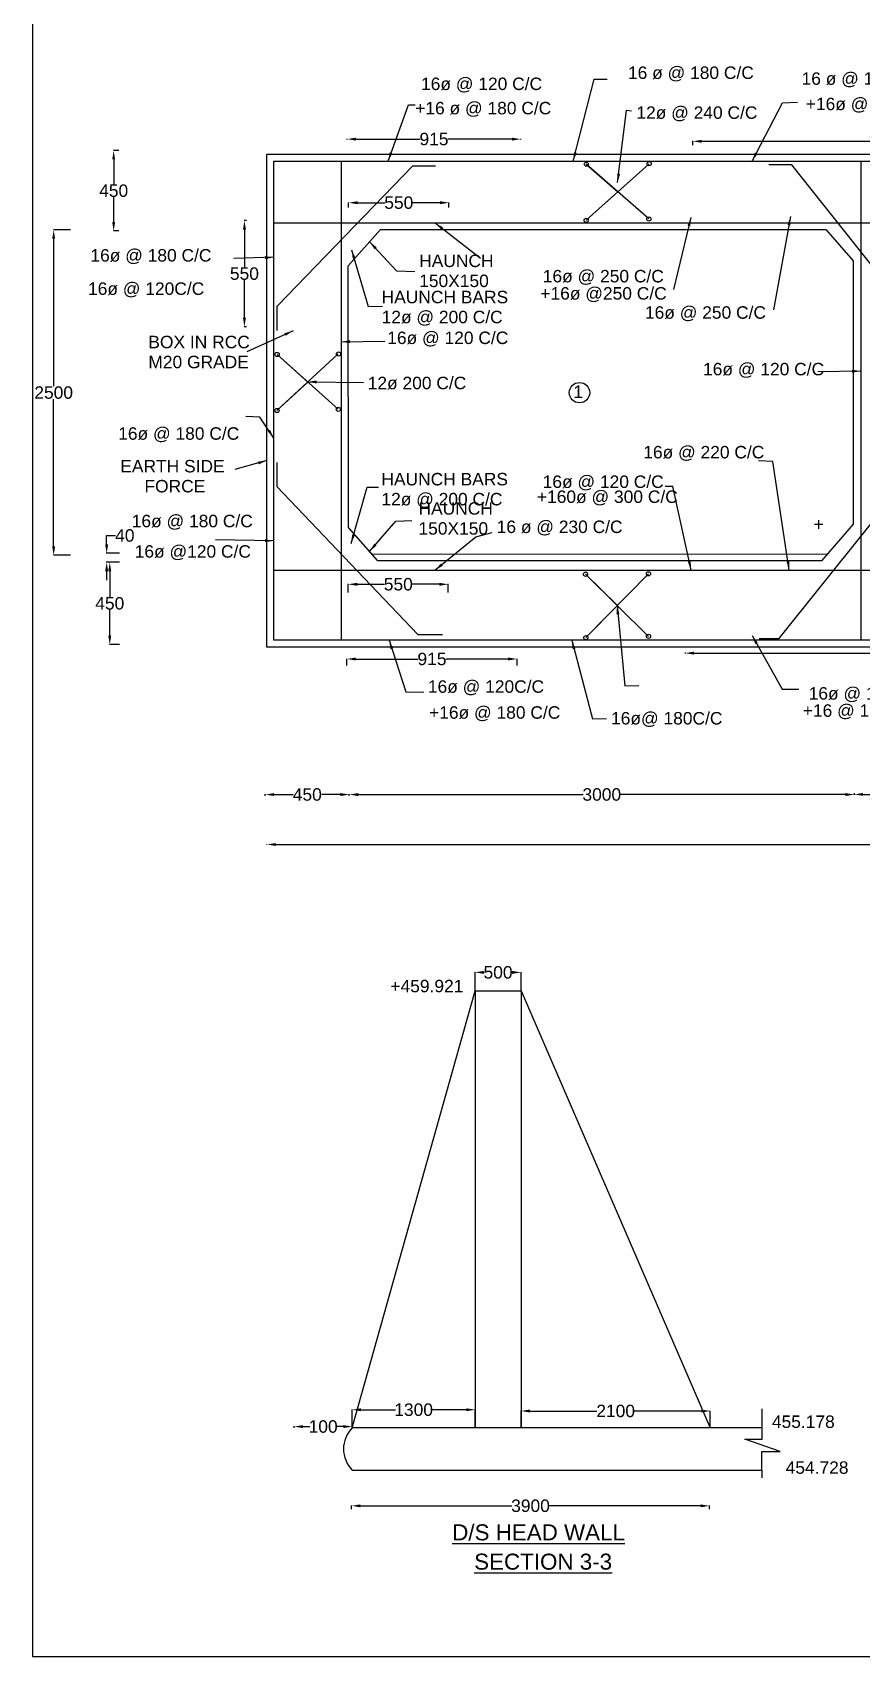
# Model space of a CAD drawing. Header units: inches. Extents: x 823 to 3069, y 234 to 1650.
# Drawn here: x 823 to 1289, y 234 to 1148 of the extents above; entities that cross this region are included whole.
import ezdxf

# ---------------------------------------------------------------- set-up
doc = ezdxf.new("R2010")
doc.units = ezdxf.units.IN
doc.header["$MEASUREMENT"] = 0
doc.linetypes.add('ACAD_ISO02W100', pattern=[15, 12, -3])
for name, color, linetype in [('DI', 1, 'Continuous'), ('DI @ 1', 1, 'Continuous'), ('text', 7, 'Continuous')]:
    doc.layers.add(name, color=color, linetype=linetype)
doc.styles.get("Standard").update_dxf_attribs({"font": 'arial.ttf', "height": 7})
doc.dimstyles.new('Annotative', dxfattribs={"dimscale": 0, "dimtxt": 7, "dimasz": 5, "dimexe": 0.18, "dimexo": 0.0625, "dimgap": 0.09, "dimtad": 0, "dimtih": 1, "dimtoh": 1, "dimdec": 4, "dimzin": 0, "dimdsep": 46, "dimtxsty": 'Standard', "dimcen": 0.09, "dimadec": 0, "dimazin": 0, "dimtfac": 1, "dimtdec": 4, "dimtofl": 0, "dimtmove": 0, "dimatfit": 3, "dimfxl": 1, "dimtolj": 1, "dimtzin": 0, "dimarcsym": 0})
doc.dimstyles.get("Standard").update_dxf_attribs({"dimtxt": 50, "dimasz": 0.6, "dimexe": 0.18, "dimexo": 0.0625, "dimgap": 0.09, "dimtad": 0, "dimtih": 1, "dimtoh": 1, "dimdec": 4, "dimzin": 0, "dimdsep": 46, "dimtxsty": 'Standard', "dimcen": 0.09, "dimadec": 0, "dimazin": 0, "dimtfac": 1, "dimtdec": 4, "dimtofl": 0, "dimtmove": 0, "dimatfit": 3, "dimfxl": 1, "dimtolj": 1, "dimtzin": 0, "dimarcsym": 0})

# ---------------------------------------------------------------- blocks, each defined once
blk = doc.blocks.new('*D16')
at = {"layer": 'Defpoints', "color": 0, "transparency": 16777216}
for p in [(868.81, 1081.18), (871.69, 1081.18), (871.69, 1035.98)]:
    blk.add_point(p, dxfattribs=at)
at = {"layer": 'DI', "color": 0, "lineweight": -2, "transparency": 16777216}
for p, q in [((871.63, 1081.18), (868.63, 1081.18)), ((868.81, 1076.18), (868.81, 1062.24)), ((868.81, 1040.98), (868.81, 1054.92)), ((871.63, 1035.98), (868.63, 1035.98))]:
    blk.add_line(p, q, dxfattribs=at)
at = {"layer": 'DI', "color": 0, "transparency": 16777216}
for points in [[(867.98, 1076.18), (869.64, 1076.18), (868.81, 1081.18)], [(867.98, 1040.98), (869.64, 1040.98), (868.81, 1035.98)]]:
    blk.add_solid(points, dxfattribs=at)
at = {"layer": 'DI', "color": 0, "transparency": 16777216, "insert": (868.81, 1058.58), "char_height": 7, "attachment_point": 5}
blk.add_mtext('\\A1;450', dxfattribs=at)
blk = doc.blocks.new('*D17')
at = {"layer": 'Defpoints', "color": 0, "transparency": 16777216}
for p in [(844.63, 1036.53), (835.06, 853.5), (844.63, 853.5)]:
    blk.add_point(p, dxfattribs=at)
at = {"layer": 'DI', "color": 0, "lineweight": -2, "transparency": 16777216}
for p, q in [((844.56, 1036.53), (834.88, 1036.53)), ((835.06, 1031.53), (835.06, 948.68)), ((835.06, 858.5), (835.06, 941.35)), ((844.56, 853.5), (834.88, 853.5))]:
    blk.add_line(p, q, dxfattribs=at)
at = {"layer": 'DI', "color": 0, "transparency": 16777216}
for points in [[(834.22, 1031.53), (835.89, 1031.53), (835.06, 1036.53)], [(834.22, 858.5), (835.89, 858.5), (835.06, 853.5)]]:
    blk.add_solid(points, dxfattribs=at)
at = {"layer": 'DI', "color": 0, "transparency": 16777216, "insert": (835.06, 945.01), "char_height": 7, "attachment_point": 5}
blk.add_mtext('\\A1;2500', dxfattribs=at)
blk = doc.blocks.new('*D18')
at = {"layer": 'Defpoints', "color": 0, "transparency": 16777216}
for p in [(872.13, 849.57), (866.61, 803.29), (872.13, 803.29)]:
    blk.add_point(p, dxfattribs=at)
at = {"layer": 'DI', "color": 0, "lineweight": -2, "transparency": 16777216}
for p, q in [((872.07, 849.57), (866.43, 849.57)), ((866.61, 844.57), (866.61, 830.1)), ((866.61, 808.29), (866.61, 822.77)), ((872.07, 803.29), (866.43, 803.29))]:
    blk.add_line(p, q, dxfattribs=at)
at = {"layer": 'DI', "color": 0, "transparency": 16777216}
for points in [[(865.78, 844.57), (867.44, 844.57), (866.61, 849.57)], [(865.78, 808.29), (867.44, 808.29), (866.61, 803.29)]]:
    blk.add_solid(points, dxfattribs=at)
at = {"layer": 'DI', "color": 0, "transparency": 16777216, "insert": (866.61, 826.43), "char_height": 7, "attachment_point": 5}
blk.add_mtext('\\A1;450', dxfattribs=at)
blk = doc.blocks.new('*D19')
at = {"layer": 'Defpoints', "color": 0, "transparency": 16777216}
for p in [(864.86, 854.62), (872.13, 854.62), (872.13, 849.57)]:
    blk.add_point(p, dxfattribs=at)
at = {"layer": 'DI', "color": 0, "lineweight": -2, "transparency": 16777216}
for p, q in [((864.86, 859.62), (864.86, 864.62)), ((864.86, 864.62), (869.86, 864.62)), ((872.07, 854.62), (864.68, 854.62)), ((872.07, 849.57), (864.68, 849.57)), ((864.86, 844.57), (864.86, 839.57))]:
    blk.add_line(p, q, dxfattribs=at)
at = {"layer": 'DI', "color": 0, "transparency": 16777216}
for points in [[(864.02, 859.62), (865.69, 859.62), (864.86, 854.62)], [(864.02, 844.57), (865.69, 844.57), (864.86, 849.57)]]:
    blk.add_solid(points, dxfattribs=at)
at = {"layer": 'DI', "color": 0, "transparency": 16777216, "insert": (875.09, 864.62), "char_height": 7, "attachment_point": 5}
blk.add_mtext('\\A1;40', dxfattribs=at)
blk = doc.blocks.new('*D20')
at = {"layer": 'Defpoints', "color": 0, "transparency": 16777216}
for p in [(1000.74, 832.44), (1056.98, 837.2), (1056.98, 832.44)]:
    blk.add_point(p, dxfattribs=at)
at = {"layer": 'DI', "color": 0, "lineweight": -2, "transparency": 16777216}
for p, q in [((1000.74, 832.51), (1000.74, 837.38)), ((1005.74, 837.2), (1021.05, 837.2)), ((1051.98, 837.2), (1036.67, 837.2)), ((1056.98, 832.51), (1056.98, 837.38))]:
    blk.add_line(p, q, dxfattribs=at)
at = {"layer": 'DI', "color": 0, "transparency": 16777216}
for points in [[(1005.74, 838.03), (1005.74, 836.36), (1000.74, 837.2)], [(1051.98, 838.03), (1051.98, 836.36), (1056.98, 837.2)]]:
    blk.add_solid(points, dxfattribs=at)
at = {"layer": 'DI', "color": 0, "transparency": 16777216, "insert": (1028.86, 837.2), "char_height": 7, "attachment_point": 5}
blk.add_mtext('\\A1;550', dxfattribs=at)
blk = doc.blocks.new('*D21')
at = {"layer": 'Defpoints', "color": 0, "transparency": 16777216}
for p in [(1095.62, 795.17), (999.98, 791.49), (1095.62, 791.49)]:
    blk.add_point(p, dxfattribs=at)
at = {"layer": 'DI', "color": 0, "lineweight": -2, "transparency": 16777216}
for p, q in [((999.98, 791.56), (999.98, 795.35)), ((1004.98, 795.17), (1039.95, 795.17)), ((1090.62, 795.17), (1055.65, 795.17)), ((1095.62, 791.56), (1095.62, 795.35))]:
    blk.add_line(p, q, dxfattribs=at)
at = {"layer": 'DI', "color": 0, "transparency": 16777216}
for points in [[(1004.98, 796), (1004.98, 794.34), (999.98, 795.17)], [(1090.62, 796), (1090.62, 794.34), (1095.62, 795.17)]]:
    blk.add_solid(points, dxfattribs=at)
at = {"layer": 'DI', "color": 0, "transparency": 16777216, "insert": (1047.8, 795.17), "char_height": 7, "attachment_point": 5}
blk.add_mtext('\\A1;915', dxfattribs=at)
blk = doc.blocks.new('*D22')
at = {"layer": 'Defpoints', "color": 0, "transparency": 16777216}
for p in [(954.05, 718.93), (954.05, 718.09), (1001.32, 718.09)]:
    blk.add_point(p, dxfattribs=at)
at = {"layer": 'DI', "color": 0, "lineweight": -2, "transparency": 16777216}
for p, q in [((954.05, 718.15), (954.05, 719.11)), ((959.05, 718.93), (969.73, 718.93)), ((996.32, 718.93), (985.64, 718.93)), ((1001.32, 718.15), (1001.32, 719.11))]:
    blk.add_line(p, q, dxfattribs=at)
at = {"layer": 'DI', "color": 0, "transparency": 16777216}
for points in [[(959.05, 719.76), (959.05, 718.09), (954.05, 718.93)], [(996.32, 719.76), (996.32, 718.09), (1001.32, 718.93)]]:
    blk.add_solid(points, dxfattribs=at)
at = {"layer": 'DI', "color": 0, "transparency": 16777216, "insert": (977.68, 718.93), "char_height": 7, "attachment_point": 5}
blk.add_mtext('\\A1;450', dxfattribs=at)
blk = doc.blocks.new('*D23')
at = {"layer": 'Defpoints', "color": 0, "transparency": 16777216}
for p in [(1001.32, 718.93), (1001.32, 718.09), (1285.26, 719.81)]:
    blk.add_point(p, dxfattribs=at)
at = {"layer": 'DI', "color": 0, "lineweight": -2, "transparency": 16777216}
for p, q in [((1001.32, 718.15), (1001.32, 719.11)), ((1006.32, 718.93), (1132.76, 718.93)), ((1280.26, 718.93), (1153.82, 718.93)), ((1285.26, 719.75), (1285.26, 718.75))]:
    blk.add_line(p, q, dxfattribs=at)
at = {"layer": 'DI', "color": 0, "transparency": 16777216}
for points in [[(1006.32, 719.76), (1006.32, 718.09), (1001.32, 718.93)], [(1280.26, 719.76), (1280.26, 718.09), (1285.26, 718.93)]]:
    blk.add_solid(points, dxfattribs=at)
at = {"layer": 'DI', "color": 0, "transparency": 16777216, "insert": (1143.29, 718.93), "char_height": 7, "attachment_point": 5}
blk.add_mtext('\\A1;3000', dxfattribs=at)
blk = doc.blocks.new('*D24')
at = {"layer": 'Defpoints', "color": 0, "transparency": 16777216}
for p in [(1285.26, 718.93), (1323.13, 719.03), (1323.13, 718.93)]:
    blk.add_point(p, dxfattribs=at)
at = {"layer": 'DI', "color": 0, "lineweight": -2, "transparency": 16777216}
for p, q in [((1285.26, 718.99), (1285.26, 719.21)), ((1290.26, 719.03), (1296.39, 719.03)), ((1318.13, 719.03), (1312, 719.03)), ((1323.13, 718.99), (1323.13, 719.21))]:
    blk.add_line(p, q, dxfattribs=at)
at = {"layer": 'DI', "color": 0, "transparency": 16777216}
for points in [[(1290.26, 719.86), (1290.26, 718.19), (1285.26, 719.03)], [(1318.13, 719.86), (1318.13, 718.19), (1323.13, 719.03)]]:
    blk.add_solid(points, dxfattribs=at)
at = {"layer": 'DI', "color": 0, "transparency": 16777216, "insert": (1304.2, 719.03), "char_height": 7, "attachment_point": 5}
blk.add_mtext('\\A1;300', dxfattribs=at)
blk = doc.blocks.new('*D28')
at = {"layer": 'Defpoints', "color": 0, "transparency": 16777216}
for p in [(1190.22, 798.85), (1190.22, 798.48), (1418.17, 798.85)]:
    blk.add_point(p, dxfattribs=at)
at = {"layer": 'DI', "color": 0, "lineweight": -2, "transparency": 16777216}
for p, q in [((1190.22, 798.79), (1190.22, 798.3)), ((1195.22, 798.48), (1293.99, 798.48)), ((1413.17, 798.48), (1314.39, 798.48)), ((1418.17, 798.79), (1418.17, 798.3))]:
    blk.add_line(p, q, dxfattribs=at)
at = {"layer": 'DI', "color": 0, "transparency": 16777216}
for points in [[(1195.22, 799.32), (1195.22, 797.65), (1190.22, 798.48)], [(1413.17, 799.32), (1413.17, 797.65), (1418.17, 798.48)]]:
    blk.add_solid(points, dxfattribs=at)
at = {"layer": 'DI', "color": 0, "transparency": 16777216, "insert": (1304.19, 798.48), "char_height": 7, "attachment_point": 5}
blk.add_mtext('\\A1;1800', dxfattribs=at)
blk = doc.blocks.new('*D29')
at = {"layer": 'Defpoints', "color": 0, "transparency": 16777216}
for p in [(1194.49, 1086.4), (1194.49, 1084.16), (1417.62, 1084.16)]:
    blk.add_point(p, dxfattribs=at)
at = {"layer": 'DI', "color": 0, "lineweight": -2, "transparency": 16777216}
for p, q in [((1194.49, 1084.22), (1194.49, 1086.58)), ((1199.49, 1086.4), (1295.85, 1086.4)), ((1412.62, 1086.4), (1316.25, 1086.4)), ((1417.62, 1084.22), (1417.62, 1086.58))]:
    blk.add_line(p, q, dxfattribs=at)
at = {"layer": 'DI', "color": 0, "transparency": 16777216}
for points in [[(1199.49, 1087.23), (1199.49, 1085.57), (1194.49, 1086.4)], [(1412.62, 1087.23), (1412.62, 1085.57), (1417.62, 1086.4)]]:
    blk.add_solid(points, dxfattribs=at)
at = {"layer": 'DI', "color": 0, "transparency": 16777216, "insert": (1306.05, 1086.4), "char_height": 7, "attachment_point": 5}
blk.add_mtext('\\A1;1800', dxfattribs=at)
blk = doc.blocks.new('*D41')
at = {"layer": 'Defpoints', "color": 0, "transparency": 16777216}
for p in [(1002.6, 318.83), (1002.6, 316.91), (1203.82, 316.91)]:
    blk.add_point(p, dxfattribs=at)
at = {"layer": 'DI', "color": 0, "lineweight": -2, "transparency": 16777216}
for p, q in [((1002.6, 316.98), (1002.6, 319.01)), ((1007.6, 318.83), (1092.68, 318.83)), ((1198.82, 318.83), (1113.74, 318.83)), ((1203.82, 316.98), (1203.82, 319.01))]:
    blk.add_line(p, q, dxfattribs=at)
at = {"layer": 'DI', "color": 0, "transparency": 16777216}
for points in [[(1007.6, 319.66), (1007.6, 317.99), (1002.6, 318.83)], [(1198.82, 319.66), (1198.82, 317.99), (1203.82, 318.83)]]:
    blk.add_solid(points, dxfattribs=at)
at = {"layer": 'DI', "color": 0, "transparency": 16777216, "insert": (1103.21, 318.83), "char_height": 7, "attachment_point": 5}
blk.add_mtext('\\A1;3900', dxfattribs=at)
blk = doc.blocks.new('*D42')
at = {"layer": 'Defpoints', "color": 0, "transparency": 16777216}
for p in [(1204.32, 372.17), (1097.87, 362.63), (1204.32, 362.63)]:
    blk.add_point(p, dxfattribs=at)
at = {"layer": 'DI', "color": 0, "lineweight": -2, "transparency": 16777216}
for p, q in [((1097.87, 362.69), (1097.87, 372.35)), ((1102.87, 372.17), (1140.5, 372.17)), ((1199.32, 372.17), (1161.68, 372.17)), ((1204.32, 362.69), (1204.32, 372.35))]:
    blk.add_line(p, q, dxfattribs=at)
at = {"layer": 'DI', "color": 0, "transparency": 16777216}
for points in [[(1102.87, 373), (1102.87, 371.33), (1097.87, 372.17)], [(1199.32, 373), (1199.32, 371.33), (1204.32, 372.17)]]:
    blk.add_solid(points, dxfattribs=at)
at = {"layer": 'DI', "color": 0, "transparency": 16777216, "insert": (1151.09, 372.17), "char_height": 7, "attachment_point": 5}
blk.add_mtext('\\A1;2100', dxfattribs=at)
blk = doc.blocks.new('*D43')
at = {"layer": 'Defpoints', "color": 0, "transparency": 16777216}
for p in [(1002.92, 372.87), (1002.92, 362.63), (1072.04, 362.63)]:
    blk.add_point(p, dxfattribs=at)
at = {"layer": 'DI', "color": 0, "lineweight": -2, "transparency": 16777216}
for p, q in [((1002.92, 362.69), (1002.92, 373.05)), ((1007.92, 372.87), (1027.28, 372.87)), ((1067.04, 372.87), (1047.68, 372.87)), ((1072.04, 362.69), (1072.04, 373.05))]:
    blk.add_line(p, q, dxfattribs=at)
at = {"layer": 'DI', "color": 0, "transparency": 16777216}
for points in [[(1007.92, 373.7), (1007.92, 372.03), (1002.92, 372.87)], [(1067.04, 373.7), (1067.04, 372.03), (1072.04, 372.87)]]:
    blk.add_solid(points, dxfattribs=at)
at = {"layer": 'DI', "color": 0, "transparency": 16777216, "insert": (1037.48, 372.87), "char_height": 7, "attachment_point": 5}
blk.add_mtext('\\A1;1300', dxfattribs=at)
blk = doc.blocks.new('*D44')
at = {"layer": 'Defpoints', "color": 0, "transparency": 16777216}
for p in [(970.29, 363.4), (970.29, 362.63), (1002.92, 362.63)]:
    blk.add_point(p, dxfattribs=at)
at = {"layer": 'DI', "color": 0, "lineweight": -2, "transparency": 16777216}
for p, q in [((970.29, 362.69), (970.29, 363.58)), ((975.29, 363.4), (979.12, 363.4)), ((997.92, 363.4), (994.08, 363.4)), ((1002.92, 362.69), (1002.92, 363.58))]:
    blk.add_line(p, q, dxfattribs=at)
at = {"layer": 'DI', "color": 0, "transparency": 16777216}
for points in [[(975.29, 364.24), (975.29, 362.57), (970.29, 363.4)], [(997.92, 364.24), (997.92, 362.57), (1002.92, 363.4)]]:
    blk.add_solid(points, dxfattribs=at)
at = {"layer": 'DI', "color": 0, "transparency": 16777216, "insert": (986.6, 363.4), "char_height": 7, "attachment_point": 5}
blk.add_mtext('\\A1;100', dxfattribs=at)
blk = doc.blocks.new('*D45')
at = {"layer": 'Defpoints', "color": 0, "transparency": 16777216}
for p in [(1072.04, 618.9), (1072.04, 608.43), (1097.87, 608.43)]:
    blk.add_point(p, dxfattribs=at)
at = {"layer": 'DI', "color": 0, "lineweight": -2, "transparency": 16777216}
for p, q in [((1072.04, 608.49), (1072.04, 619.08)), ((1077.04, 618.9), (1077.14, 618.9)), ((1092.87, 618.9), (1092.77, 618.9)), ((1097.87, 608.49), (1097.87, 619.08))]:
    blk.add_line(p, q, dxfattribs=at)
at = {"layer": 'DI', "color": 0, "transparency": 16777216}
for points in [[(1077.04, 619.73), (1077.04, 618.06), (1072.04, 618.9)], [(1092.87, 619.73), (1092.87, 618.06), (1097.87, 618.9)]]:
    blk.add_solid(points, dxfattribs=at)
at = {"layer": 'DI', "color": 0, "transparency": 16777216, "insert": (1084.96, 618.9), "char_height": 7, "attachment_point": 5}
blk.add_mtext('\\A1;500', dxfattribs=at)
blk = doc.blocks.new('*D59')
at = {"layer": 'Defpoints', "color": 0, "transparency": 16777216}
for p in [(1000.93, 1051.85), (1000.93, 1049.14), (1057.34, 1049.14)]:
    blk.add_point(p, dxfattribs=at)
at = {"layer": 'DI', "color": 0, "lineweight": -2, "transparency": 16777216}
for p, q in [((1000.93, 1049.2), (1000.93, 1052.03)), ((1005.93, 1051.85), (1021.32, 1051.85)), ((1052.34, 1051.85), (1036.95, 1051.85)), ((1057.34, 1049.2), (1057.34, 1052.03))]:
    blk.add_line(p, q, dxfattribs=at)
at = {"layer": 'DI', "color": 0, "transparency": 16777216}
for points in [[(1005.93, 1052.68), (1005.93, 1051.02), (1000.93, 1051.85)], [(1052.34, 1052.68), (1052.34, 1051.02), (1057.34, 1051.85)]]:
    blk.add_solid(points, dxfattribs=at)
at = {"layer": 'DI', "color": 0, "transparency": 16777216, "insert": (1029.13, 1051.85), "char_height": 7, "attachment_point": 5}
blk.add_mtext('\\A1;550', dxfattribs=at)
blk = doc.blocks.new('*D60')
at = {"layer": 'Defpoints', "color": 0, "transparency": 16777216}
for p in [(943.51, 1041.75), (942.33, 982.11), (943.51, 982.11)]:
    blk.add_point(p, dxfattribs=at)
at = {"layer": 'DI', "color": 0, "lineweight": -2, "transparency": 16777216}
for p, q in [((943.45, 1041.75), (942.15, 1041.75)), ((942.33, 1036.75), (942.33, 1015.59)), ((942.33, 987.11), (942.33, 1008.26)), ((943.45, 982.11), (942.15, 982.11))]:
    blk.add_line(p, q, dxfattribs=at)
at = {"layer": 'DI', "color": 0, "transparency": 16777216}
for points in [[(941.5, 1036.75), (943.17, 1036.75), (942.33, 1041.75)], [(941.5, 987.11), (943.17, 987.11), (942.33, 982.11)]]:
    blk.add_solid(points, dxfattribs=at)
at = {"layer": 'DI', "color": 0, "transparency": 16777216, "insert": (942.33, 1011.93), "char_height": 7, "attachment_point": 5}
blk.add_mtext('\\A1;550', dxfattribs=at)
blk = doc.blocks.new('*D89')
at = {"layer": 'Defpoints', "color": 0, "transparency": 16777216}
for p in [(1000.15, 1087.37), (1097.72, 1087.62), (1097.72, 1087.37)]:
    blk.add_point(p, dxfattribs=at)
at = {"layer": 'DI', "color": 0, "lineweight": -2, "transparency": 16777216}
for p, q in [((1000.15, 1087.43), (1000.15, 1087.8)), ((1005.15, 1087.62), (1041.09, 1087.62)), ((1092.72, 1087.62), (1056.78, 1087.62)), ((1097.72, 1087.43), (1097.72, 1087.8))]:
    blk.add_line(p, q, dxfattribs=at)
at = {"layer": 'DI', "color": 0, "transparency": 16777216}
for points in [[(1005.15, 1088.45), (1005.15, 1086.78), (1000.15, 1087.62)], [(1092.72, 1088.45), (1092.72, 1086.78), (1097.72, 1087.62)]]:
    blk.add_solid(points, dxfattribs=at)
at = {"layer": 'DI', "color": 0, "transparency": 16777216, "insert": (1048.94, 1087.62), "char_height": 7, "attachment_point": 5}
blk.add_mtext('\\A1;915', dxfattribs=at)
blk = doc.blocks.new('*D95')
at = {"layer": 'Defpoints', "color": 0, "transparency": 16777216}
for p in [(954.97, 690.84), (2296.74, 690.84), (2296.74, 690.84)]:
    blk.add_point(p, dxfattribs=at)
at = {"layer": 'DI', "color": 0, "lineweight": -2, "transparency": 16777216}
for p, q in [((954.97, 690.9), (954.97, 691.02)), ((959.97, 690.84), (1549.22, 690.84)), ((2291.74, 690.84), (1702.5, 690.84)), ((2296.74, 690.9), (2296.74, 691.02))]:
    blk.add_line(p, q, dxfattribs=at)
at = {"layer": 'DI', "color": 0, "transparency": 16777216}
for points in [[(959.97, 691.67), (959.97, 690), (954.97, 690.84)], [(2291.74, 691.67), (2291.74, 690), (2296.74, 690.84)]]:
    blk.add_solid(points, dxfattribs=at)
at = {"layer": 'DI', "color": 0, "transparency": 16777216, "insert": (1625.86, 690.84), "char_height": 7, "attachment_point": 5}
blk.add_mtext('\\A1;(6 VENTS OF 3000 X 2100 CLEAR', dxfattribs=at)

msp = doc.modelspace()

# ---------------------------------------------------------------- linework, layer by layer
at = {"color": 0}
for points in [[(954.97138, 1079.10624), (2296.74444, 1079.10624), (2296.74444, 801.79405), (954.97138, 801.79405)], [(958.89579, 1075.18183), (2292.82003, 1075.18183), (2292.82003, 805.71846), (958.89579, 805.71846)]]:
    msp.add_lwpolyline(points, close=True, dxfattribs=at)
for points in [[(960.77682, 979.97138), (960.77682, 993.62762), (1037.08058, 1072.5642), (1049.70737, 1072.5642)], [(996.70175, 1075.18183), (996.70175, 805.71846)], [(1315.61488, 977.46639), (1315.61488, 990.79218), (1250.20739, 1073.1793), (1237.25233, 1073.21508)], [(1288.92431, 1075.18183), (1288.92431, 805.71846)], [(958.89579, 1040.46679), (2292.82003, 1040.46679)], [(1000.63001, 1016.28017), (1018.78242, 1036.77919), (1269.33228, 1036.77919), (1284.60116, 1019.12161), (1284.60116, 871.07884), (1266.87592, 850.43524), (1017.3625, 850.43524), (1000.88232, 869.09051), (1000.63001, 1016.28017)], [(960.49319, 905.72135), (960.49319, 892.16295), (1039.79301, 808.91362), (1053.67533, 808.91362)], [(1315.24841, 910.49138), (1315.24841, 897.1656), (1242.725, 806.55236), (1231.86077, 806.55236)], [(1013.90275, 854.35161), (1270.10181, 854.19226)], [(958.89579, 845.08544), (2292.82003, 845.08544)], [(1002.91709, 362.62559), (1072.04283, 608.43134), (1097.86768, 608.43134), (1204.317, 362.62559)], [(1233.31848, 338.97394), (1233.31848, 349.41972), (1243.53054, 349.41972), (1223.7174, 356.39714), (1233.49304, 356.39714), (1233.49304, 373.37971)], [(1233.31848, 338.97394), (1233.31848, 334.59272)]]:
    msp.add_lwpolyline(points, dxfattribs=at)
at = {"color": 0, "linetype": 'ACAD_ISO02W100', "ltscale": 0.1}
for points in [[(1072.04283, 608.43134), (1072.04283, 362.62559)], [(1097.86768, 608.43134), (1097.86768, 362.62559)]]:
    msp.add_lwpolyline(points, dxfattribs=at)
at = {"color": 0}
msp.add_lwpolyline([(1233.29821, 362.62559), (1002.91709, 362.62559, 0.410907389), (1002.91709, 338.97394), (1233.31848, 338.97394)], format="xyb", dxfattribs=at)
for centre in [(1134.5838, 1073.53115), (1169.95351, 1073.80048), (1134.5133, 1041.97545), (1169.79316, 1042.69366), (960.69644, 966.49772), (995.26996, 966.76705), (960.62594, 934.94201), (995.10962, 935.66023), (1134.15518, 842.85295), (1169.52488, 843.12228), (1134.32584, 807.20053), (1169.6057, 807.91874)]:
    msp.add_circle(centre, 1.17405, dxfattribs=at)
at = {"layer": 'DI', "color": 0}
msp.add_lwpolyline([(3069.10914, 1650.31386), (823.15554, 1650.31386), (823.15554, 234.06252), (3069.10914, 234.06252)], close=True, dxfattribs=at)
msp.add_circle((1130.75607, 945.00994), 5.72744, dxfattribs=at)

# ---------------------------------------------------------------- texts
at = {"layer": 'text', "color": 0}
for s, height, p in [('16 ø @ 180 C/C', 7, (1158.01009, 1121.47099)), ('16 ø @ 120 C/C', 7, (1255.63252, 1118.18304)), ('16ø @ 120 C/C', 7, (1041.65204, 1115.22735)), ('+16 ø @ 180 C/C', 7, (1038.38085, 1101.55978)), ('12ø @ 240 C/C', 7, (1162.74915, 1099.04713)), ('+16ø @ 180 C/C', 7, (1258.01158, 1103.92123)), ('16ø @ 180 C/C', 7, (855.72366, 1018.75353)), ('HAUNCH ', 7, (1040.61231, 1015.64225)), ('16ø @ 250 C/C', 7, (1110.1121, 1007.03564)), ('16ø @ 120C/C', 7, (854.38356, 1000.00872)), ('150X150', 7, (1040.61231, 1004.39736)), ('HAUNCH BARS ', 7, (1019.4875, 995.2961)), ('+16ø @250 C/C', 7, (1108.74508, 997.35076)), ('12ø @ 200 C/C', 7, (1019.4875, 984.05122)), ('16ø @ 250 C/C', 7, (1167.56535, 986.59351)), ('16ø @ 120 C/C', 7, (1022.65388, 972.35137)), ('BOX IN RCC', 7, (888.30916, 969.99742)), ('M20 GRADE', 7, (888.30916, 958.75254)), ('16ø @ 120 C/C', 7, (1200.2423, 954.75009)), ('12ø 200 C/C', 7, (1011.66463, 946.93994)), ('1', 7, (1127.3489, 942.07299)), ('16ø @ 180 C/C', 7, (871.36668, 918.52868)), ('16ø @ 220 C/C', 7, (1166.62273, 908.03134)), ('EARTH SIDE', 7, (872.53063, 900.14433)), ('     FORCE', 7, (872.53063, 888.89945)), ('HAUNCH BARS ', 7, (1019.35859, 892.84776)), ('16ø @ 120 C/C', 7, (1110.04565, 891.40705)), ('12ø @ 200 C/C', 7, (1019.35859, 881.60288)), ('+160ø @ 300 C/C', 7, (1106.80472, 882.96488)), ('HAUNCH ', 7, (1040.21992, 876.38274)), ('16ø @ 180 C/C', 7, (878.96909, 869.30063)), ('150X150', 7, (1040.21992, 865.13785)), ('16 ø @ 230 C/C', 7, (1084.18586, 866.04056)), ('+', 7, (1262.38024, 867.4925)), ('16ø @120 C/C', 7, (880.63508, 852.17973)), ('16ø @ 120C/C', 7, (1045.50071, 776.18198)), ('16ø @ 120 C/C', 7, (1259.6385, 772.34175)), ('+16ø @ 180 C/C', 7, (1046.17988, 761.59246)), ('+16 @ 180 C/C', 7, (1256.32044, 762.69361)), ('16ø@ 180C/C', 7, (1148.50654, 758.34668)), ('+459.921', 7, (1024.4126, 607.70243)), ('455.178', 7, (1238.94741, 362.64906)), ('454.728', 7, (1246.69395, 336.84494)), ('%%UD/S HEAD WALL', 9, (1059.19319, 299.4026)), ('%%USECTION 3-3', 9, (1071.53597, 282.93075))]:
    msp.add_text(s, height=height, dxfattribs=at).set_placement(p)

# ---------------------------------------------------------------- dimensions: what is measured, and where the dimension line sits
at = {"layer": 'DI @ 1', "color": 0}
for base, p1, p2, text, override, picture, middle in [((1097.71908, 1087.61557), (1000.15112, 1087.37248), (1097.71908, 1087.37248), '915', {"dimscale": 1, "dimtix": 0, "dimtofl": 0, "dimtmove": 0, "dimatfit": 3}, '*D89', (1048.9351, 1087.61557)), ((1194.49109, 1086.40084), (1417.61681, 1084.15713), (1194.49109, 1084.15713), '1800', {"dimscale": 1, "dimtix": 0, "dimtofl": 0, "dimtmove": 0, "dimatfit": 3}, '*D29', (1306.05395, 1086.40084)), ((1000.92822, 1051.85099), (1057.34122, 1049.13776), (1000.92822, 1049.13776), '550', {"dimscale": 1, "dimtix": 0, "dimtofl": 0, "dimtmove": 0, "dimatfit": 3}, '*D59', (1029.13472, 1051.85099)), ((1056.98206, 837.19624), (1000.73963, 832.4435), (1056.98206, 832.4435), '550', {"dimscale": 1, "dimtix": 0, "dimtofl": 0, "dimtmove": 0, "dimatfit": 3}, '*D20', (1028.86085, 837.19624)), ((1095.61577, 795.17145), (999.97818, 791.49402), (1095.61577, 791.49402), '915', {"dimscale": 1, "dimtix": 0, "dimtofl": 0, "dimtmove": 0, "dimatfit": 3}, '*D21', (1047.79697, 795.17145)), ((1190.21767, 798.48366), (1418.16537, 798.85032), (1190.21767, 798.85032), '1800', {"dimscale": 1, "dimtix": 0, "dimtofl": 0, "dimtmove": 0, "dimatfit": 3}, '*D28', (1304.19152, 798.48366)), ((954.05165, 718.92801), (1001.31728, 718.09218), (954.05165, 718.09218), '450', {"dimscale": 1, "dimtix": 0, "dimtofl": 0, "dimtmove": 0, "dimatfit": 3}, '*D22', (977.68447, 718.92801)), ((2296.74444, 690.83521), (954.97138, 690.83521), (2296.74444, 690.83521), '(6 VENTS OF 3000 X 2100 CLEAR', {"dimscale": 1, "dimtix": 0, "dimtofl": 0, "dimtmove": 0, "dimatfit": 3}, '*D95', (1625.85791, 690.83521)), ((1001.31728, 718.92801), (1285.26405, 719.81086), (1001.31728, 718.09218), '3000', {"dimscale": 1, "dimasz": 5, "dimtix": 0, "dimtofl": 0, "dimtmove": 0, "dimatfit": 3}, '*D23', (1143.29066, 718.92801)), ((1323.12602, 719.02801), (1285.26405, 718.92801), (1323.12602, 718.92801), '300', {"dimscale": 1, "dimtix": 0, "dimtofl": 0, "dimtmove": 0, "dimatfit": 3}, '*D24', (1304.19503, 719.02801)), ((1072.04283, 618.89593), (1097.86768, 608.43134), (1072.04283, 608.43134), '500', {"dimscale": 1, "dimtix": 0, "dimtofl": 0, "dimtmove": 0, "dimatfit": 3}, '*D45', (1084.95526, 618.89593)), ((1002.91709, 372.8655), (1072.04283, 362.62559), (1002.91709, 362.62559), '1300', {"dimscale": 1, "dimtix": 0, "dimtofl": 0, "dimtmove": 0, "dimatfit": 3}, '*D43', (1037.47996, 372.8655)), ((1204.317, 372.16716), (1097.86768, 362.62559), (1204.317, 362.62559), '2100', {"dimscale": 1, "dimtix": 0, "dimtofl": 0, "dimtmove": 0, "dimatfit": 3}, '*D42', (1151.09234, 372.16716)), ((970.28722, 363.40479), (1002.91709, 362.62559), (970.28722, 362.62559), '100', {"dimscale": 1, "dimtix": 0, "dimtofl": 0, "dimtmove": 0, "dimatfit": 3}, '*D44', (986.60215, 363.40479)), ((1002.60106, 318.82584), (1203.82366, 316.91497), (1002.60106, 316.91497), '3900', {"dimscale": 1, "dimtix": 0, "dimtofl": 0, "dimtmove": 0, "dimatfit": 3}, '*D41', (1103.21236, 318.82584))]:
    dim = msp.add_linear_dim(base=base, p1=p1, p2=p2, text=text, dimstyle='Annotative', override=override, dxfattribs=at)
    dim.commit()
    dim.dimension.update_dxf_attribs({"geometry": picture, "text_midpoint": middle})
for base, p1, p2, text, picture, middle in [((868.81069, 1081.17724), (871.68776, 1035.98147), (871.68776, 1081.17724), '450', '*D16', (868.81069, 1058.57935)), ((942.33251, 982.11003), (943.50866, 1041.74738), (943.50866, 982.11003), '550', '*D60', (942.33251, 1011.92871)), ((835.05641, 853.4977), (844.62685, 1036.53114), (844.62685, 853.4977), '2500', '*D17', (835.05641, 945.01442)), ((864.8573, 854.62183), (872.1341, 849.57179), (872.1341, 854.62183), '40', '*D19', (875.08986, 864.62183)), ((866.61088, 803.29263), (872.1341, 849.57179), (872.1341, 803.29263), '450', '*D18', (866.61088, 826.43221))]:
    dim = msp.add_linear_dim(base=base, p1=p1, p2=p2, angle=90, text=text, dimstyle='Annotative', override={"dimscale": 1, "dimtix": 0, "dimtofl": 0, "dimtmove": 0, "dimatfit": 3}, dxfattribs=at)
    dim.commit()
    dim.dimension.update_dxf_attribs({"geometry": picture, "text_midpoint": middle})

# ---------------------------------------------------------------- leaders
at = {"color": 0}
for points in [[(1169.95351, 1073.80048), (1134.5133, 1041.97545)], [(1169.79316, 1042.69366), (1134.5838, 1073.53115)], [(1134.5838, 1073.53115), (1152.33776, 1057.98167)], [(1134.5133, 1041.97545), (1152.33776, 1057.98167)], [(995.11595, 966.76705), (960.62594, 934.94201)], [(995.10962, 935.66023), (960.69644, 966.49772)], [(960.69644, 966.49772), (978.01015, 950.98298)], [(960.62594, 934.94201), (978.01015, 950.98298)], [(1169.6057, 807.91874), (1134.15518, 842.85295)], [(1134.15518, 842.85295), (1151.88044, 825.38585)], [(1169.52488, 843.12228), (1134.32584, 807.20053)], [(1134.32584, 807.20053), (1151.92536, 825.1614)]]:
    msp.add_leader(points, dimstyle='Standard', override={"dimasz": 0.7, "dimgap": 0.09, "dimtad": 0}, dxfattribs=at)
at = {"layer": 'DI @ 1', "color": 0}
for points in [[(1127.19645, 1075.18183), (1139.01281, 1121.26165), (1146.37382, 1121.26165)], [(1023.10022, 1075.18183), (1034.52915, 1106.9292), (1038.38085, 1106.95519)], [(1227.80653, 1075.18183), (1244.85308, 1108.10442), (1253.37635, 1108.4915)], [(1152.18514, 1063.1993), (1157.22162, 1103.84294), (1159.93357, 1103.45586)], [(1193.40598, 1043.57357), (1183.68457, 1003.05383)], [(1249.39942, 1044.09112), (1239.9052, 991.57986)], [(1049.51128, 1040.46679), (1075.02207, 1020.66109)], [(1002.62147, 1025.38603), (1011.95496, 993.47273), (1019.94465, 993.69242)], [(1012.69243, 1029.90193), (1027.92559, 1013.47035), (1038.19242, 1013.15951)], [(958.89579, 1021.1319), (936.29422, 1020.44138)], [(969.69033, 979.76974), (943.72764, 967.9661)], [(996.70175, 973.60142), (1021.3636, 974.01432)], [(977.90303, 951.07897), (1009.24007, 950.72928)], [(1288.92431, 957.1511), (1264.80859, 956.73682)], [(958.89579, 919.46195), (950.95345, 931.16041), (943.05007, 931.55036)], [(954.97138, 906.80411), (937.02741, 901.69222)], [(1248.74263, 845.08544), (1239.53038, 906.35164), (1231.46719, 906.70276)], [(1002.31397, 860.21606), (1011.28323, 891.78141), (1017.67434, 891.83419)], [(1193.54022, 845.08544), (1183.23306, 892.1737), (1178.99175, 892.1737)], [(1012.70196, 855.71089), (1027.46871, 872.70997), (1036.44775, 873.08377)], [(958.89579, 861.65278), (926.06744, 862.13811)], [(1049.47608, 845.08544), (1072.47448, 863.9444), (1081.64278, 866.25737)], [(1151.88044, 825.38585), (1156.22288, 780.09461), (1164.19338, 780.20271)], [(1023.70087, 805.71846), (1033.14142, 776.67244), (1043.24682, 776.53959)], [(1126.39942, 805.71846), (1138.09943, 761.61478), (1145.95163, 761.64069)], [(1227.85231, 808.37996), (1244.68877, 778.1304), (1254.1408, 778.1304)]]:
    msp.add_leader(points, dimstyle='Annotative', override={"dimscale": 1, "dimgap": 0.09, "dimtad": 0}, dxfattribs=at)

doc.saveas('drawing.dxf')
